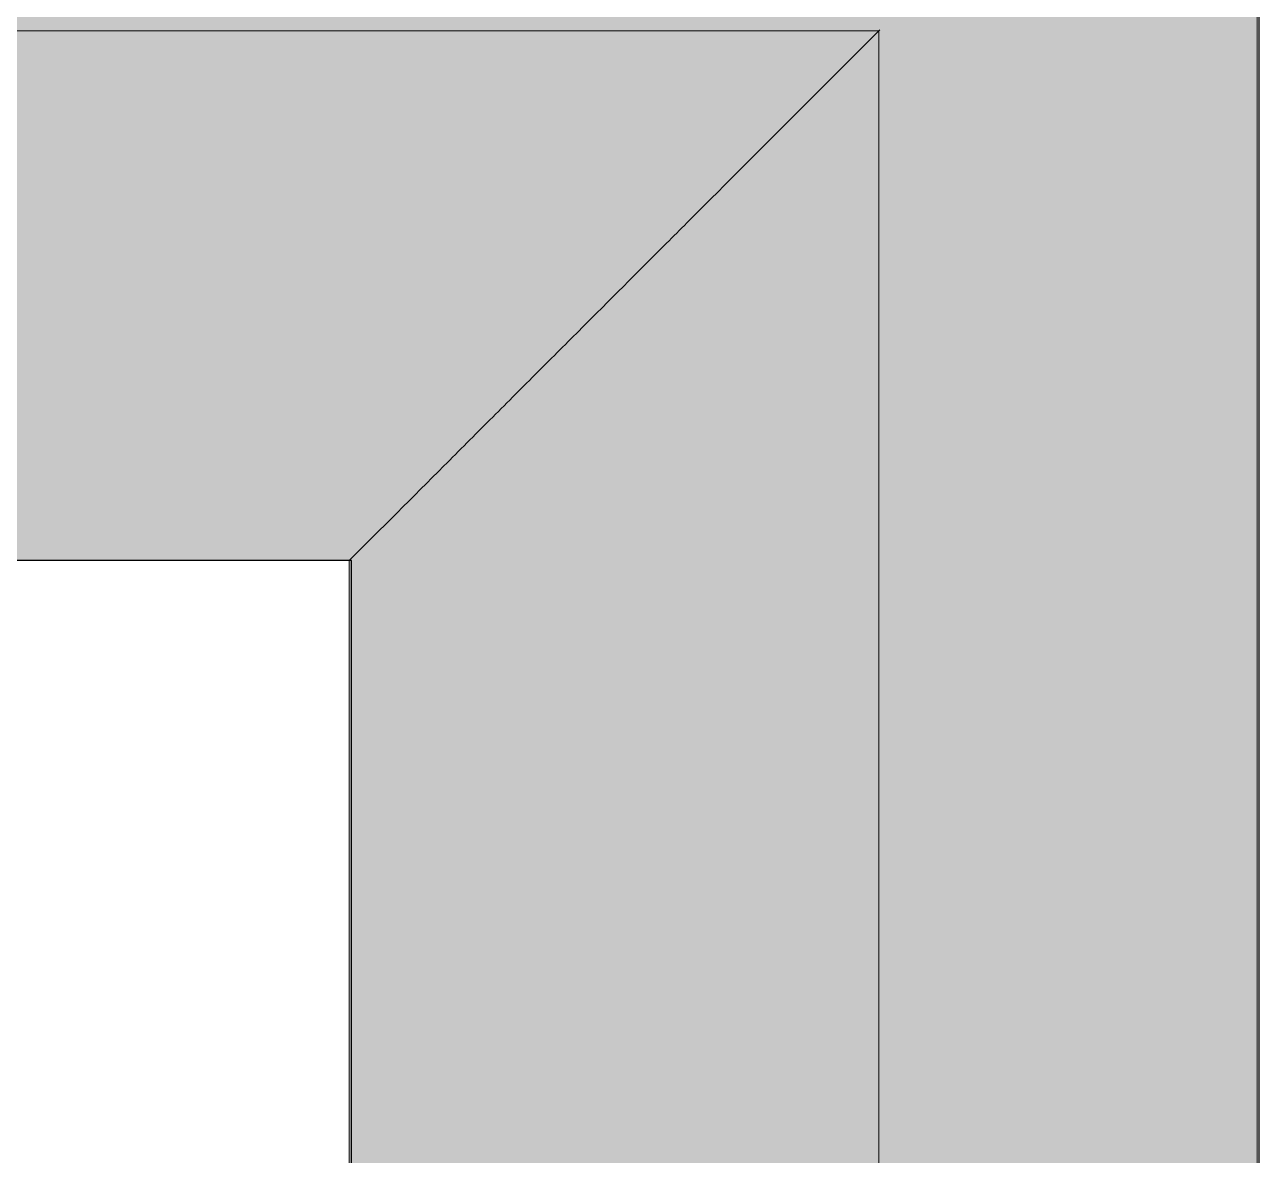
# Model space of a CAD drawing. Header units: millimetres. Extents: x -794334 to -714814, y -17806 to 22403.
# Drawn here: x -757909 to -757256, y 9100 to 9697 of the extents above; entities that cross this region are included whole.
import ezdxf
from ezdxf.xclip import XClip

# ---------------------------------------------------------------- set-up
doc = ezdxf.new("R2010")
doc.units = ezdxf.units.MM
doc.header["$XCLIPFRAME"] = 0
doc.layers.add('A-GENM', color=1, linetype='Continuous', lineweight=9)
doc.layers.add('A11_ALU.SOLID SHEET', color=2, linetype='Continuous')

# ---------------------------------------------------------------- blocks, each defined once
blk = doc.blocks.new('Curved Concourse Ceiling6 - Curved Concourse Ceiling-12515612-4252-01 ENLARGED CONCOURSE LEVEL - REFLECTED CEILING PLAN - SHEET 3')
at = {"layer": 'A-GENM'}
h = blk.add_hatch(color=256, dxfattribs=at)
h.paths.add_polyline_path([(-757257.49, 4129.03), (-757257.5, 9894.02), (-766307.49, 9893.72), (-766307.42, 4129.03), (-757903.08, 4129.03)])
h.paths.add_polyline_path([(-757903.08, 4329.03), (-766107.49, 4329.03), (-766107.49, 9694.03), (-757457.49, 9694.03), (-757457.49, 4329.03)])
for points in [[(-757903.08, 9414.03), (-757737.49, 9414.03), (-757457.49, 9694.03), (-766107.49, 9694.03), (-765827.49, 9414.03), (-758989.1, 9414.03)], [(-757457.49, 4329.03), (-757457.49, 9694.03), (-757737.49, 9414.03), (-757737.49, 4609.03), (-757496.01, 4367.55)]]:
    blk.add_hatch(color=256, dxfattribs=at).paths.add_polyline_path(points)
for p, q in [((-757257.49, 9894.02), (-757257.49, 4129.03)), ((-757257.49, 4129.03), (-757257.49, 9894.02)), ((-757457.49, 9694.03), (-766107.49, 9694.03)), ((-757457.49, 9694.03), (-766107.49, 9694.03)), ((-757457.49, 4329.03), (-757457.49, 9694.03)), ((-757457.49, 4329.03), (-757457.49, 9694.03)), ((-765827.49, 9414.03), (-757737.49, 9414.03)), ((-757737.49, 9414.03), (-765827.49, 9414.03)), ((-757737.49, 9414.03), (-757737.49, 4609.03)), ((-757737.49, 4609.03), (-757737.49, 9414.03))]:
    blk.add_line(p, q, dxfattribs=at)
blk.add_open_spline([(-757737.49, 9414.03), (-757720.51, 9430.94), (-757695.5, 9455.96), (-757663.12, 9488.42), (-757639.24, 9512.28), (-757615.9, 9535.6), (-757593.21, 9558.34), (-757571.04, 9580.46), (-757537.68, 9613.85), (-757498.62, 9652.9), (-757469.37, 9682.15), (-757457.01, 9694.51)], degree=3, knots=[-1, -1, -1, -1, -0.9318182, -0.8977273, -0.8636364, -0.8295455, -0.7954545, -0.7613636, -0.7272727, -0.6363636, -0.5634623, -0.5634623, -0.5634623, -0.5634623], dxfattribs=at)
blk = doc.blocks.new('*U1029')
at = {"layer": 'A-GENM'}
blk.add_blockref('Curved Concourse Ceiling6 - Curved Concourse Ceiling-12515612-4252-01 ENLARGED CONCOURSE LEVEL - REFLECTED CEILING PLAN - SHEET 3', (778882.37, -3579.02), dxfattribs=at)
blk = doc.blocks.new('*U1230')
for points in [[(0, 0), (9050, 0), (9050, 5765), (0, 5765)], [(480, 480), (8570, 480), (8570, 5285), (480, 5285)]]:
    blk.add_lwpolyline(points, close=True)
blk = doc.blocks.new('*U1630')
blk.add_blockref('*U1230', (-21625.12, 550))

msp = doc.modelspace()

# ---------------------------------------------------------------- block references
at = {"layer": 'A11_ALU.SOLID SHEET'}
ref = msp.add_blockref('*U1630', (-744681.24, 3579.02), dxfattribs=at)
XClip(ref).set_block_clipping_path([(-45802.4668593339, -9620.0029952967), (23702.8690583039, 10334.9999958097)])

# ---------------------------------------------------------------- next in the draw order: block references
msp.add_blockref('*U1029', (-778882.37, 3579.02))

doc.saveas('drawing.dxf')
